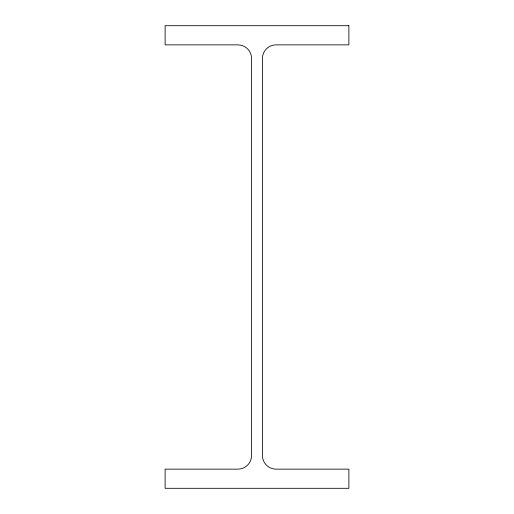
<?xml version="1.0" encoding="UTF-8"?>
<svg xmlns="http://www.w3.org/2000/svg" width="514" height="514" viewBox="0 0 514 514"><rect width="100%" height="100%" fill="white"/><g stroke="black" fill="none" stroke-linecap="round" stroke-linejoin="round"><path stroke-width="0.77" d="M348.877 25.7L165.123 25.7L165.123 44.859L237.898 44.859A13.705 13.705 0 0 1 251.603 58.557L251.603 455.443A13.705 13.705 0 0 1 237.898 469.141L165.123 469.141L165.123 488.3L348.877 488.3L348.877 469.141L276.102 469.141A13.705 13.705 0 0 1 262.397 455.443L262.397 58.557A13.705 13.705 0 0 1 276.102 44.859L348.877 44.859L348.877 25.7"/></g></svg>
